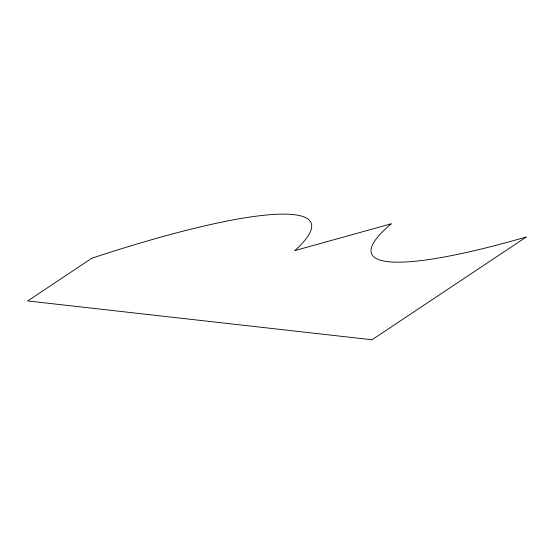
<?xml version="1.0" encoding="UTF-8"?>
<svg xmlns="http://www.w3.org/2000/svg" width="554" height="554" viewBox="0 0 554 554"><rect width="100%" height="100%" fill="white"/><g stroke="black" fill="none" stroke-linecap="round" stroke-linejoin="round"><path stroke-width="0.83" d="M91.867 258.199L27.7 300.947L372.046 339.768L526.3 236.994A328.03 49.618 -21.7 0 1 391.297 223.774L294.818 250.609A344.346 52.083 -21.7 0 0 91.867 258.199"/></g></svg>
